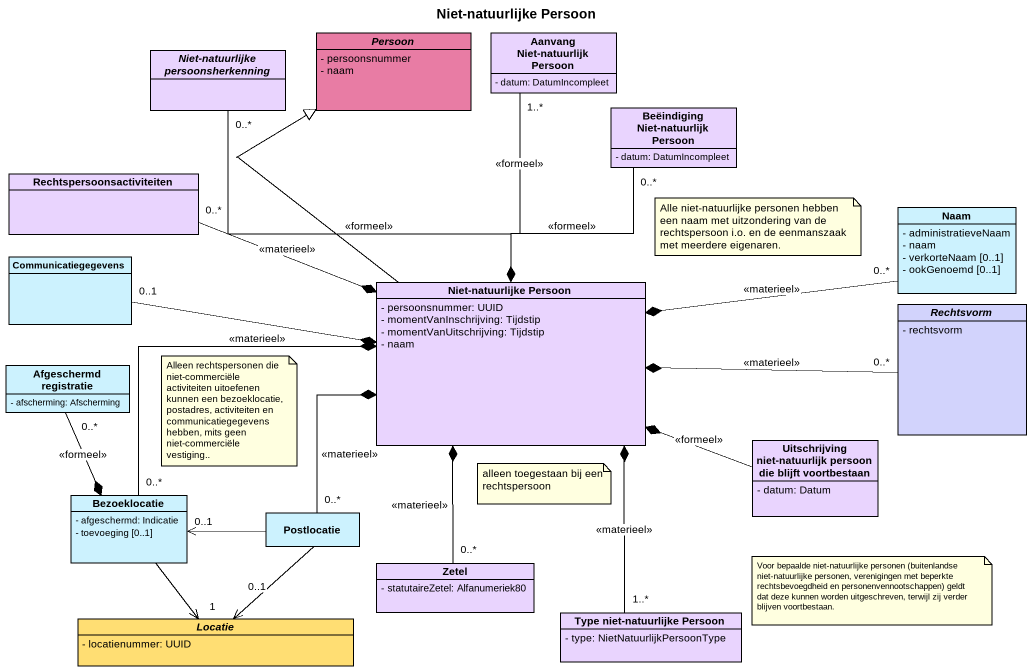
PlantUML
@startuml
title Niet-natuurlijke Persoon
hide circle
hide empty members
skinparam classAttributeIconSize 0
abstract class Persoon #E87CA4 {
  - persoonsnummer
  - naam
}
class "Aanvang Niet-natuurlijk Persoon" as Aanvang_Niet_natuurlijk #E9D4FE {
  - datum: DatumIncompleet
}
abstract class "Niet-natuurlijke persoonsherkenning" as Niet_natuurlijke #E9D4FE
class "Beëindiging Niet-natuurlijk Persoon" as Beëindiging_Niet_natuurlijk #E9D4FE {
  - datum: DatumIncompleet
}
class Rechtspersoonsactiviteiten #E9D4FE
class Naam #CCF2FE {
  - administratieveNaam
  - naam
  - verkorteNaam [0..1]
  - ookGenoemd [0..1]
}
class Communicatiegegevens #CCF2FE
class "Niet-natuurlijke Persoon" as Niet_natuurlijke_Persoon #E9D4FE {
  - persoonsnummer: UUID
  - momentVanInschrijving: Tijdstip
  - momentVanUitschrijving: Tijdstip
  - naam
}
abstract class Rechtsvorm #D2D3FC {
  - rechtsvorm
}
class "Afgeschermd registratie" as Afgeschermd_registratie #CCF2FE {
  - afscherming: Afscherming
}
class "Uitschrijving niet-natuurlijk persoon die blijft voortbestaan" as Uitschrijving_niet #E9D4FE {
  - datum: Datum
}
class Bezoeklocatie #CCF2FE {
  - afgeschermd: Indicatie
  - toevoeging [0..1]
}
class Postlocatie #CCF2FE
class Zetel #E9D4FE {
  - statutaireZetel: Alfanumeriek80
}
abstract class Locatie #FFDE73 {
  - locatienummer: UUID
}
class "Type niet-natuurlijke Persoon" as Type_niet_natuurlijke #E9D4FE {
  - type: NietNatuurlijkPersoonType
}
Aanvang_Niet_natuurlijk "1..*" --* Niet_natuurlijke_Persoon : <<formeel>>
Niet_natuurlijke "0..*" --* Niet_natuurlijke_Persoon : <<formeel>>
Beëindiging_Niet_natuurlijk "0..*" --* Niet_natuurlijke_Persoon : <<formeel>>
Rechtspersoonsactiviteiten "0..*" -right-* Niet_natuurlijke_Persoon : <<materieel>>
Naam "0..*" -left-* Niet_natuurlijke_Persoon : <<materieel>>
Communicatiegegevens "0..1" -right-* Niet_natuurlijke_Persoon
Niet_natuurlijke_Persoon -up-|> Persoon
Rechtsvorm "0..*" -left-* Niet_natuurlijke_Persoon : <<materieel>>
Afgeschermd_registratie "0..*" --* Bezoeklocatie : <<formeel>>
Uitschrijving_niet -left-* Niet_natuurlijke_Persoon : <<formeel>>
Bezoeklocatie "0..*" -right-* Niet_natuurlijke_Persoon : <<materieel>>
Bezoeklocatie --> "1" Locatie
Postlocatie "0..*" -up-* Niet_natuurlijke_Persoon : <<materieel>>
Postlocatie -left-> "0..1" Bezoeklocatie
Postlocatie --> "0..1" Locatie
Zetel "0..*" -up-* Niet_natuurlijke_Persoon : <<materieel>>
Type_niet_natuurlijke "1..*" -up-* Niet_natuurlijke_Persoon : <<materieel>>
note as N1
  Alle niet-natuurlijke personen hebben een naam met uitzondering van de rechtspersoon i.o. en de eenmanszaak met meerdere eigenaren.
end note
note as N2
  Alleen rechtspersonen die niet-commerciële activiteiten uitoefenen kunnen een bezoeklocatie, postadres, activiteiten en communicatiegegevens hebben, mits geen niet-commerciële vestiging..
end note
note as N3
  alleen toegestaan bij een rechtspersoon
end note
note as N4
  Voor bepaalde niet-natuurlijke personen (buitenlandse niet-natuurlijke personen, verenigingen met beperkte rechtsbevoegdheid en personenvennootschappen) geldt dat deze kunnen worden uitgeschreven, terwijl zij verder blijven voortbestaan.
end note
@enduml
